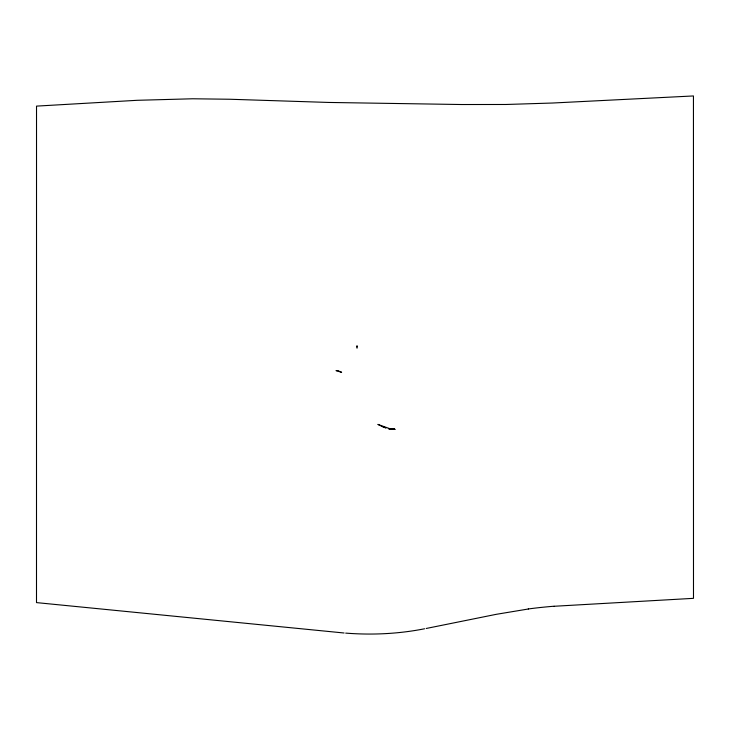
<?xml version="1.0" encoding="UTF-8"?>
<svg xmlns="http://www.w3.org/2000/svg" width="730" height="730" viewBox="0 0 730 730"><rect width="100%" height="100%" fill="white"/><g stroke="black" fill="none" stroke-linecap="round" stroke-linejoin="round"><path stroke-width="1.09" d="M357.025 348.237L357.025 345.764L356.924 347.069M426.192 628.475L496.227 614.332L528.42 608.984M424.586 628.776C398.644 633.895 372.035 635.182 345.691 633.111M554.189 606.265L693.491 598.335L693.445 95.949L552.583 103.021L505.881 104.481L461.606 104.527L328.755 102.446L229.731 99.243L192.693 98.778L137.149 100.302L36.527 106.115L36.5 602.606L344.085 633.001M388.342 428.729L394.784 429.167L389.154 428.957M390.751 429.012L394.784 429.276L390.751 429.012L377.866 424.395L384.318 427.524M392.366 429.331L391.563 429.194L394.784 429.368M385.933 428.145L385.121 427.844M528.31 608.966A128.982 20.239 -0.2 0 1 554.052 606.219M337.607 370.548L336.001 370.63L341.631 372.3L337.607 370.548M384.309 427.023L382.702 426.493L384.309 427.023"/></g></svg>
